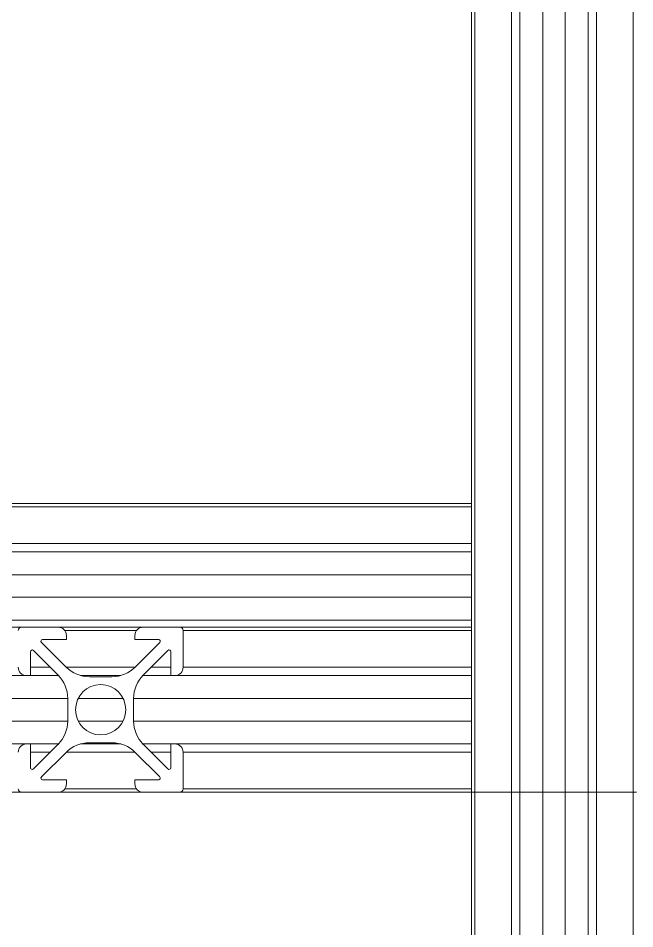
# Model space of a CAD drawing. Header units: millimetres. Extents: x -489 to 1607, y 116 to 1738.
# Drawn here: x -325.9 to -251.1, y 1493.1 to 1603.5 of the extents above; entities that cross this region are included whole.
import ezdxf

# ---------------------------------------------------------------- set-up
doc = ezdxf.new("R2010")
doc.units = ezdxf.units.MM

msp = doc.modelspace()

# ---------------------------------------------------------------- linework, layer by layer
at = {"color": 7, "linetype": 'Continuous', "lineweight": 15}
for p, q in [((-270.88, 1509.62), (-270.88, 1704.62)), ((-270.48, 1704.62), (-270.48, 1509.62)), ((-266.03, 1509.62), (-266.03, 1704.62)), ((-265.03, 1509.62), (-265.03, 1704.62)), ((-262.25, 1704.62), (-262.25, 1509.62)), ((-259.51, 1509.62), (-259.51, 1704.62)), ((-256.73, 1509.62), (-256.73, 1704.62)), ((-255.73, 1704.62), (-255.73, 1509.62)), ((-251.28, 1509.62), (-251.28, 1704.62)), ((-465.88, 1544.62), (-270.88, 1544.62)), ((-270.88, 1538.77), (-465.88, 1538.77)), ((-270.88, 1530.47), (-465.88, 1530.47)), ((-358.38, 1529.62), (-325.48, 1529.62)), ((-321.03, 1529.62), (-325.48, 1529.62)), ((-321.03, 1529.62), (-310.73, 1529.62)), ((-306.28, 1529.62), (-310.73, 1529.62)), ((-306.28, 1529.62), (-270.88, 1529.62)), ((-305.88, 1524.77), (-305.88, 1529.22)), ((-322.93, 1528.12), (-320.03, 1528.12)), ((-320.03, 1528.62), (-320.03, 1528.12)), ((-311.73, 1528.12), (-311.73, 1528.62)), ((-311.73, 1528.12), (-308.84, 1528.12)), ((-320.08, 1524.8), (-323.07, 1527.78)), ((-308.7, 1527.78), (-311.68, 1524.8)), ((-324.38, 1523.77), (-324.38, 1526.67)), ((-324.04, 1526.81), (-321.05, 1523.82)), ((-310.71, 1523.82), (-307.72, 1526.81)), ((-307.38, 1526.67), (-307.38, 1523.77)), ((-324.88, 1523.77), (-358.38, 1523.77)), ((-324.38, 1523.77), (-324.88, 1523.77)), ((-321.01, 1523.77), (-324.38, 1523.77)), ((-313.43, 1523.77), (-318.34, 1523.77)), ((-314.51, 1523.62), (-317.25, 1523.62)), ((-307.38, 1523.77), (-310.76, 1523.77)), ((-306.88, 1523.77), (-307.38, 1523.77)), ((-270.88, 1523.77), (-306.88, 1523.77)), ((-319.88, 1520.99), (-319.88, 1518.25)), ((-311.88, 1518.25), (-311.88, 1520.99)), ((-324.88, 1515.47), (-358.38, 1515.47)), ((-324.88, 1515.47), (-324.38, 1515.47)), ((-324.38, 1512.58), (-324.38, 1515.47)), ((-321.01, 1515.47), (-324.38, 1515.47)), ((-321.05, 1515.43), (-324.04, 1512.44)), ((-313.43, 1515.47), (-318.34, 1515.47)), ((-317.25, 1515.62), (-314.51, 1515.62)), ((-307.38, 1515.47), (-310.76, 1515.47)), ((-307.72, 1512.44), (-310.71, 1515.43)), ((-307.38, 1515.47), (-307.38, 1512.58)), ((-307.38, 1515.47), (-306.88, 1515.47)), ((-270.88, 1515.47), (-306.88, 1515.47)), ((-323.07, 1511.47), (-320.08, 1514.45)), ((-311.68, 1514.45), (-308.7, 1511.47)), ((-305.88, 1510.02), (-305.88, 1514.47)), ((-320.03, 1511.12), (-322.93, 1511.12)), ((-320.03, 1511.12), (-320.03, 1510.62)), ((-308.84, 1511.12), (-311.73, 1511.12)), ((-311.73, 1510.62), (-311.73, 1511.12)), ((-325.48, 1509.62), (-358.38, 1509.62)), ((-325.48, 1509.62), (-321.03, 1509.62)), ((-310.73, 1509.62), (-321.03, 1509.62)), ((-310.73, 1509.62), (-306.28, 1509.62)), ((-270.88, 1509.62), (-306.28, 1509.62)), ((-270.88, 1509.62), (-270.48, 1509.62)), ((-270.88, 1431.12), (-270.88, 1509.62)), ((-266.03, 1509.62), (-270.48, 1509.62)), ((-266.03, 1509.62), (-265.03, 1509.62)), ((-262.25, 1509.62), (-265.08, 1509.62)), ((-265.03, 1431.12), (-265.03, 1509.62)), ((-259.51, 1509.62), (-262.25, 1509.62)), ((-256.68, 1509.62), (-259.51, 1509.62)), ((-256.73, 1509.62), (-255.73, 1509.62)), ((-256.73, 1430.12), (-256.73, 1509.62)), ((-251.28, 1509.62), (-255.73, 1509.62)), ((-251.28, 1509.62), (-250.88, 1509.62))]:
    msp.add_line(p, q, dxfattribs=at)
at = {"color": 8, "linetype": 'Continuous', "lineweight": 15}
for p, q in [((-270.88, 1544.22), (-465.88, 1544.22)), ((-465.88, 1539.77), (-270.88, 1539.77)), ((-270.88, 1535.99), (-465.88, 1535.99)), ((-465.88, 1533.25), (-270.88, 1533.25)), ((-311.53, 1529.22), (-320.23, 1529.22)), ((-270.88, 1529.22), (-305.88, 1529.22)), ((-324.38, 1524.77), (-322.01, 1524.77)), ((-320.06, 1524.77), (-311.71, 1524.77)), ((-309.76, 1524.77), (-307.38, 1524.77)), ((-305.88, 1524.77), (-270.88, 1524.77)), ((-319.88, 1520.99), (-358.38, 1520.99)), ((-313.16, 1520.99), (-318.61, 1520.99)), ((-270.88, 1520.99), (-311.88, 1520.99)), ((-358.38, 1518.25), (-319.88, 1518.25)), ((-318.61, 1518.25), (-313.16, 1518.25)), ((-311.88, 1518.25), (-270.88, 1518.25)), ((-322.01, 1514.47), (-324.38, 1514.47)), ((-311.71, 1514.47), (-320.06, 1514.47)), ((-307.38, 1514.47), (-309.76, 1514.47)), ((-270.88, 1514.47), (-305.88, 1514.47)), ((-320.23, 1510.02), (-311.53, 1510.02)), ((-305.88, 1510.02), (-270.88, 1510.02)), ((-270.48, 1509.62), (-270.48, 1431.12)), ((-266.03, 1431.12), (-266.03, 1509.62)), ((-262.25, 1509.62), (-262.25, 1431.12)), ((-259.51, 1430.12), (-259.51, 1509.62)), ((-255.73, 1509.62), (-255.73, 1430.12)), ((-251.28, 1431.12), (-251.28, 1509.62))]:
    msp.add_line(p, q, dxfattribs=at)
at = {"color": 7, "linetype": 'Continuous', "lineweight": 15}
msp.add_circle((-315.88, 1519.62), 3.05, dxfattribs=at)
for centre, radius, start, end in [((-325.48, 1529.22), 0.4, 90, 180), ((-321.03, 1528.62), 1, 0, 90), ((-310.73, 1528.62), 1, 90, 180), ((-306.28, 1529.22), 0.4, 0, 90), ((-322.93, 1527.92), 0.2, 90, 225), ((-308.84, 1527.92), 0.2, 315, 90), ((-324.18, 1526.67), 0.2, 45, 180), ((-307.58, 1526.67), 0.2, 0, 135), ((-324.88, 1524.77), 1, 180, 270), ((-317.25, 1527.62), 4, 225, 270), ((-314.51, 1527.62), 4, 270, 315), ((-306.88, 1524.77), 1, 270, 0), ((-323.88, 1520.99), 4, 0, 45), ((-307.88, 1520.99), 4, 135, 180), ((-323.88, 1518.25), 4, 315, 0), ((-307.88, 1518.25), 4, 180, 225), ((-324.88, 1514.47), 1, 90, 180), ((-317.25, 1511.62), 4, 90, 135), ((-314.51, 1511.62), 4, 45, 90), ((-306.88, 1514.47), 1, 360, 90), ((-324.18, 1512.58), 0.2, 180, 315), ((-307.58, 1512.58), 0.2, 225, 360), ((-322.93, 1511.32), 0.2, 135, 270), ((-308.84, 1511.32), 0.2, 270, 45), ((-321.03, 1510.62), 1, 270, 360), ((-310.73, 1510.62), 1, 180, 270), ((-325.48, 1510.02), 0.4, 180, 270), ((-306.28, 1510.02), 0.4, 270, 360)]:
    msp.add_arc(centre, radius, start, end, dxfattribs=at)

doc.saveas('drawing.dxf')
